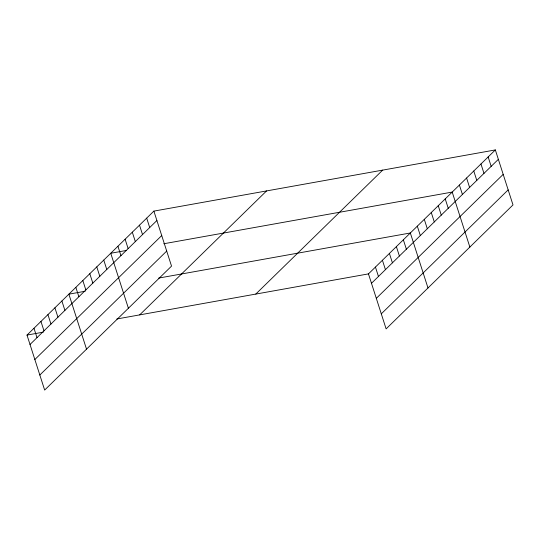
<?xml version="1.0" encoding="UTF-8"?>
<svg xmlns="http://www.w3.org/2000/svg" width="540" height="540" viewBox="0 0 540 540"><rect width="100%" height="100%" fill="white"/><g stroke="black" fill="none" stroke-linecap="round" stroke-linejoin="round"><path stroke-width="0.81" d="M153.88 211.113L171.538 266.112L44.658 390.069L27 335.077L153.88 211.113L495.342 149.931L513 204.923L386.12 328.887L368.462 273.888L495.342 149.931M30.017 344.48L156.897 220.516M34.85 359.525L161.73 235.562M39.825 375.023L166.705 251.066M139.685 314.888L266.564 190.924M255.778 294.084L382.658 170.12M371.48 283.291L498.359 159.327M376.312 298.337L503.192 174.373M381.287 313.841L508.167 189.878M126.252 250.479L110.741 253.26L128.399 308.259M163.816 243.749L452.203 192.078L469.861 247.07M85.199 291.242L68.87 294.172L86.528 349.164M158.692 278.073L410.333 232.983L427.99 287.975M27 335.077L43.328 332.147M116.822 318.985L368.462 273.888M488.153 156.951L491.171 166.354M480.964 163.978L483.982 173.381M473.776 171.005L476.793 180.4M466.587 178.025L469.604 187.427M459.392 185.051L462.416 194.454M445.223 198.896L448.247 208.298M438.251 205.713L441.268 215.116M431.271 212.531L434.288 221.933M424.292 219.348L427.309 228.751M417.312 226.166L420.329 235.568M403.353 239.8L406.377 249.203M396.38 246.618L399.398 256.021M389.401 253.435L392.418 262.838M382.421 260.253L385.439 269.656M375.442 267.071L378.459 276.473M146.691 218.14L149.708 227.543M139.502 225.167L142.519 234.563M132.307 232.187L135.331 241.589M125.118 239.213L128.135 248.616M117.929 246.24L120.947 255.636M103.761 260.078L106.778 269.48M96.782 266.895L99.806 276.298M89.802 273.713L92.826 283.115M82.829 280.537L85.847 289.933M75.85 287.354L78.867 296.75M61.891 300.989L64.908 310.385M54.911 307.807L57.935 317.209M47.932 314.624L50.956 324.027M40.959 321.442L43.976 330.845M33.98 328.259L36.997 337.662"/></g></svg>
